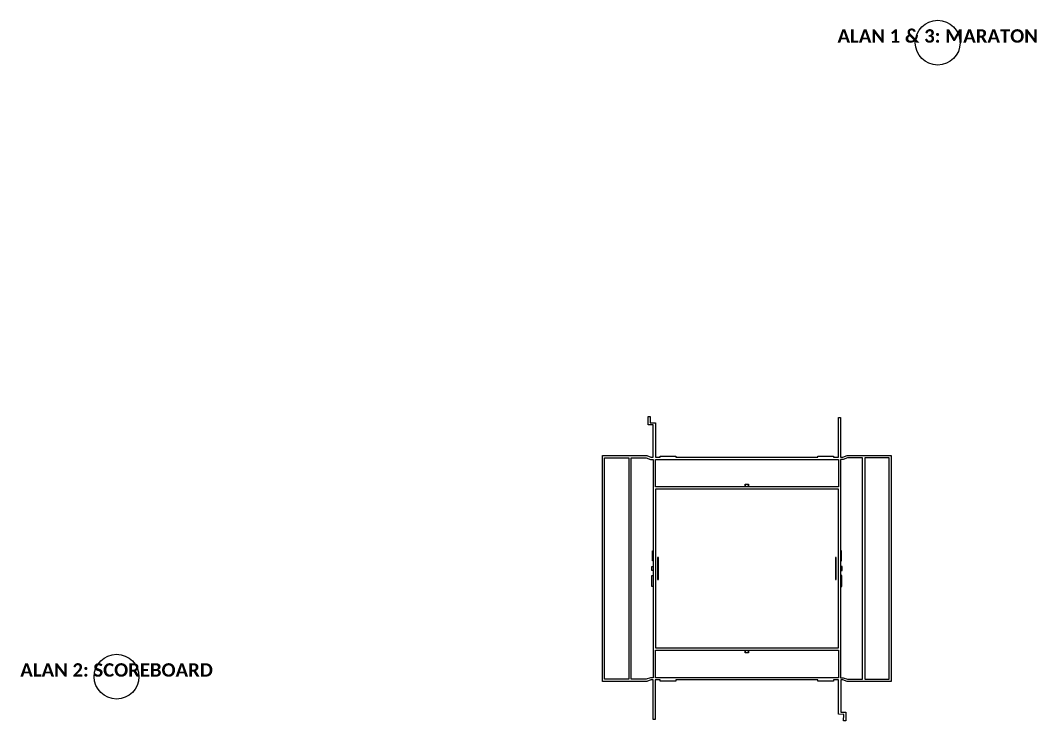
# Model space of a CAD drawing. Header units: millimetres. Extents: x -152300 to 13257, y -120000 to 88000.
# Drawn here: x -122893 to 13257, y -5900 to 88000 of the extents above; entities that cross this region are included whole.
import ezdxf
from ezdxf.enums import TextEntityAlignment as Align

# ---------------------------------------------------------------- set-up
doc = ezdxf.new("R2010")
doc.units = ezdxf.units.MM
doc.layers.add('METIN_BILGI', color=7, linetype='CONTINUOUS')
doc.layers.add('ZEMIN_PLATFORM', color=8, linetype='CONTINUOUS')
doc.styles.get("Standard").update_dxf_attribs({"font": 'calibrib.ttf'})

msp = doc.modelspace()

# ---------------------------------------------------------------- linework, layer by layer
at = {"layer": 'METIN_BILGI'}
for centre in [(0, 85000), (-110000, 0)]:
    msp.add_circle(centre, 3000, dxfattribs=at)
at = {"layer": 'ZEMIN_PLATFORM'}
for p, q in [((-38805, 33768), (-38790, 34898)), ((-38790, 34898), (-38504, 34900)), ((-38504, 34900), (-38527, 34045)), ((-38527, 34045), (-37814, 34045)), ((-37814, 34045), (-37817, 29439)), ((-13286, 29442), (-13286, 34747)), ((-13286, 34747), (-13012, 34747)), ((-13012, 34747), (-13012, 29439)), ((-38122, 33768), (-38805, 33768)), ((-38122, 29751), (-38122, 33768)), ((-44900, 29651), (-38980, 29648)), ((-44900, -651), (-44900, 29651)), ((-44626, -343), (-44623, 29343)), ((-44623, 29343), (-41376, 29341)), ((-41376, 29341), (-41377, -343)), ((-41066, 29343), (-39037, 29343)), ((-41066, -343), (-41066, 29343)), ((-39037, 29343), (-38465, 29134)), ((-38980, 29648), (-38410, 29442)), ((-38465, 29134), (-38122, 29134)), ((-38410, 29442), (-38122, 29442)), ((-38122, 29442), (-38122, 29751)), ((-38122, 29134), (-38122, -134)), ((-37817, 29439), (-37166, 29439)), ((-37814, 29134), (-13303, 29134)), ((-37814, 25453), (-37814, 29134)), ((-37166, 29579), (-35062, 29583)), ((-37166, 29439), (-37166, 29579)), ((-35062, 29583), (-35063, 29442)), ((-35063, 29442), (-16052, 29440)), ((-16052, 29440), (-16054, 29583)), ((-16054, 29583), (-13947, 29583)), ((-13947, 29583), (-13947, 29442)), ((-13947, 29442), (-13286, 29442)), ((-13303, 29134), (-13303, 25453)), ((-13012, 29439), (-12706, 29440)), ((-12658, 29134), (-13001, 29134)), ((-13001, 29134), (-13001, -134)), ((-12706, 29440), (-12137, 29651)), ((-12086, 29343), (-12658, 29134)), ((-12137, 29651), (-6219, 29649)), ((-10056, 29343), (-12086, 29343)), ((-10056, -343), (-10056, 29343)), ((-6499, 29343), (-9747, 29341)), ((-9747, 29341), (-9746, -343)), ((-6497, -343), (-6499, 29343)), ((-6219, 29649), (-6217, -651)), ((-13303, 25453), (-37814, 25453)), ((-13304, 25143), (-37814, 25143)), ((-37814, 25143), (-37814, 3855)), ((-25791, 25574), (-25791, 25815)), ((-25791, 25815), (-25326, 25815)), ((-25690, 25574), (-25791, 25574)), ((-25690, 25453), (-25690, 25574)), ((-25326, 25574), (-25427, 25574)), ((-25427, 25574), (-25427, 25453)), ((-25326, 25815), (-25326, 25574)), ((-13304, 3855), (-13304, 25143)), ((-38224, 15510), (-38224, 16856)), ((-38224, 16856), (-38122, 16856)), ((-12893, 16856), (-13001, 16856)), ((-12893, 15510), (-12893, 16856)), ((-38122, 15510), (-38224, 15510)), ((-37407, 15959), (-37519, 15959)), ((-37519, 15959), (-37519, 13041)), ((-37407, 13041), (-37407, 15959)), ((-13598, 15959), (-13710, 15959)), ((-13710, 15959), (-13710, 13041)), ((-13598, 13041), (-13598, 15959)), ((-13001, 15510), (-12893, 15510)), ((-38317, 14234), (-38317, 14786)), ((-38317, 14786), (-38122, 14784)), ((-38122, 14234), (-38317, 14234)), ((-12800, 14784), (-13001, 14784)), ((-13001, 14234), (-12800, 14234)), ((-12800, 14234), (-12800, 14784)), ((-38287, 12080), (-38287, 13553)), ((-38287, 13553), (-38122, 13553)), ((-37519, 13041), (-37407, 13041)), ((-13710, 13041), (-13598, 13041)), ((-12830, 13553), (-13001, 13554)), ((-12830, 12080), (-12830, 13553)), ((-38122, 12080), (-38287, 12080)), ((-13005, 12080), (-13005, 12080)), ((-13001, 12080), (-12830, 12080)), ((-37814, 3855), (-13304, 3855)), ((-37814, 3547), (-13303, 3547)), ((-37814, -134), (-37814, 3547)), ((-25791, 3185), (-25791, 3426)), ((-25791, 3426), (-25690, 3426)), ((-25326, 3185), (-25791, 3185)), ((-25690, 3426), (-25690, 3547)), ((-25427, 3547), (-25427, 3426)), ((-25427, 3426), (-25326, 3426)), ((-25326, 3426), (-25326, 3185)), ((-13303, 3547), (-13303, -134)), ((-38980, -648), (-44900, -651)), ((-41377, -343), (-44626, -343)), ((-39046, -346), (-41066, -343)), ((-38468, -137), (-39046, -346)), ((-38411, -443), (-38980, -648)), ((-38122, -134), (-38468, -137)), ((-38105, -442), (-38411, -443)), ((-38105, -5747), (-38105, -442)), ((-37170, -442), (-37831, -442)), ((-37831, -442), (-37831, -5747)), ((-13303, -134), (-37814, -134)), ((-37170, -583), (-37170, -442)), ((-35065, -583), (-37170, -583)), ((-35063, -442), (-35065, -583)), ((-16054, -442), (-35063, -442)), ((-16054, -583), (-16054, -442)), ((-13947, -583), (-16054, -583)), ((-13303, -442), (-13947, -442)), ((-13947, -442), (-13947, -583)), ((-13303, -5045), (-13303, -442)), ((-13001, -134), (-12654, -137)), ((-12707, -442), (-12995, -442)), ((-12995, -442), (-12992, -4763)), ((-12135, -651), (-12707, -442)), ((-12654, -137), (-12077, -346)), ((-6217, -651), (-12135, -651)), ((-12077, -346), (-10056, -343)), ((-9746, -343), (-6497, -343)), ((-12594, -5053), (-13303, -5045)), ((-12992, -4763), (-12312, -4768)), ((-12613, -5900), (-12594, -5053)), ((-12312, -4768), (-12328, -5900)), ((-37831, -5747), (-38105, -5747)), ((-12328, -5900), (-12613, -5900))]:
    msp.add_line(p, q, dxfattribs=at)

# ---------------------------------------------------------------- texts
at = {"layer": 'METIN_BILGI'}
for s, p in [('ALAN 1 & 3: MARATON', (0, 85000)), ('ALAN 2: SCOREBOARD', (-110000, 0))]:
    msp.add_text(s, height=1800, dxfattribs=at).set_placement(p, align=Align.CENTER)

doc.saveas('drawing.dxf')
